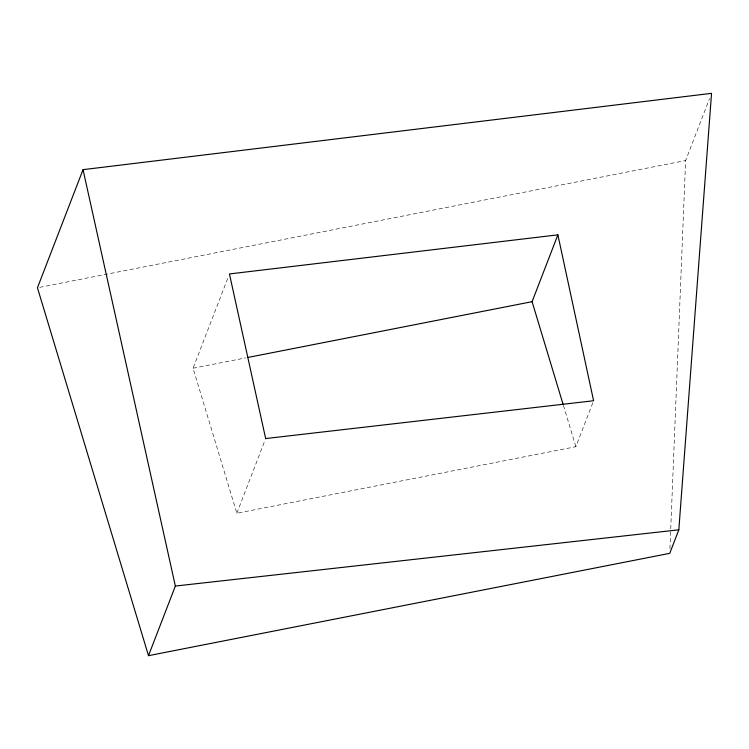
<?xml version="1.0" encoding="UTF-8"?>
<svg xmlns="http://www.w3.org/2000/svg" width="749" height="749" viewBox="0 0 749 749"><rect width="100%" height="100%" fill="white"/><g stroke="black" fill="none" stroke-linecap="round" stroke-linejoin="round"><path stroke-width="0.56" stroke-dasharray="3.75 2.81" d="M669.934 548.671L670.692 529.964M670.739 528.794L685.616 160.548L709.528 98.587M592.768 402.878L575.869 446.694L236.843 513.243L193.064 368.227L228.604 276.119M236.843 513.243L265.24 439.644M39.744 287.335L685.616 160.548M193.064 368.227L245.756 357.882M563.407 405.415L575.869 446.694"/><path stroke-width="1.12" d="M678.828 529.815L711.55 93.335L83.036 169.658L37.45 287.785L148.499 655.665L669.746 553.342L678.828 529.815L175.36 586.046L148.499 655.665M563.07 404.301L532.09 301.678L557.883 234.84L229.447 273.947L265.661 438.558L593.592 400.743L557.883 234.84M248.041 357.432L532.09 301.678M83.036 169.658L175.36 586.046"/></g></svg>
